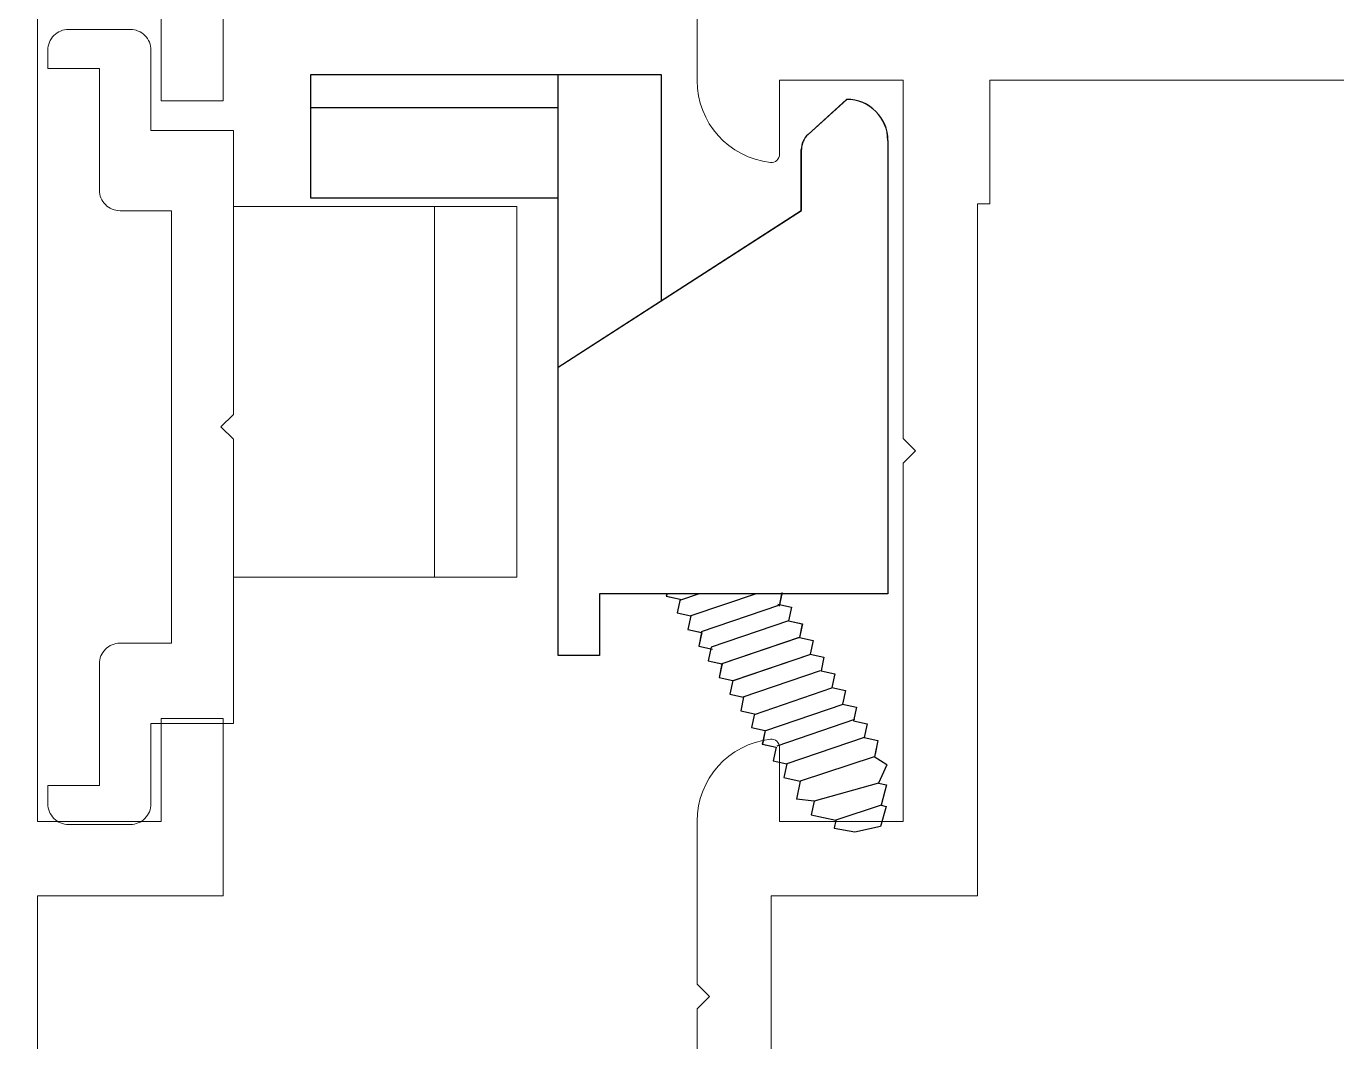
# Model space of a CAD drawing. Header units: millimetres. Extents: x 26282 to 30760, y 1404 to 4574.
# Drawn here: x 27824.709 to 27827.888, y 2957.879 to 2960.345 of the extents above; entities that cross this region are included whole.
import ezdxf

# ---------------------------------------------------------------- set-up
doc = ezdxf.new("R2010")
doc.units = ezdxf.units.MM
doc.header["$LTSCALE"] = 0.25
doc.layers.add('AB-DUV', color=4, linetype='Continuous', lineweight=50)
doc.layers.add('DOĞRAMA', color=30, linetype='Continuous', lineweight=20)
doc.layers.add('aksesuar_k', color=7, linetype='Continuous')

# ---------------------------------------------------------------- blocks, each defined once
blk = doc.blocks.new('CHD03_1918', base_point=(38, -44))
at = {"color": 40, "linetype": 'Continuous'}
blk.add_lwpolyline([(88, -22), (85.988855, -22, -0.381966), (84.001239, -20.222222, -0.44721), (84.199998, -20.000001), (86, -20), (86, -17), (77.3, -17), (77, -16.7), (76.7, -17), (68, -17), (68, -20), (69.8, -20, -0.447214), (69.998762, -20.222222, -0.381966), (68.011146, -22), (64.054101, -22), (63.754101, -21.7), (63.454101, -22), (59.497057, -22, -0.317837)], format="xyb", dxfattribs=at)
blk.add_lwpolyline([(39.8, -7.45), (39.8, -14.9), (43, -14.9), (43, -15.2), (61.4, -15.2), (61.4, -20.2), (66.2, -20.2), (66.2, -15.2), (83, -15.2), (83, -14.9), (86, -14.9), (86, 0), (86, 14.9), (83, 14.9), (83, 15.2), (66.2, 15.2), (66.2, 20.2), (61.4, 20.2), (61.4, 15.2), (43, 15.2), (43, 14.9), (39.8, 14.9), (39.8, 0), (39.8, -7.45)], close=True, dxfattribs=at)
blk = doc.blocks.new('CHD03_1923', base_point=(-6.8, -22))
at = {"color": 40, "linetype": 'Continuous'}
blk.add_lwpolyline([(45.1, -4.5), (40.7, -4.5), (40.7, -3), (43.2, -3)], dxfattribs=at)
blk.add_lwpolyline([(43.2, 0), (23.2, 0), (23.2, -3), (25.7, -3), (25.7, -4.5), (21.4, -4.5), (21.4, 0), (13.24641, 0, 0.57735), (12.813397, -0.75), (14.199038, -3.15, -0.57735), (13.419615, -4.5, -0.267949), (12.640192, -4.05), (10.446261, -0.25, 0.267949), (10.013248, 0), (0, 0), (0, 11), (-6.8, 11), (-6.8, 11), (-6.8, 30.9)], format="xyb", dxfattribs=at)
blk = doc.blocks.new('karş')
at = {"layer": 'aksesuar_k'}
for p, q in [((-11.742, 16.152), (-3.242, 16.152)), ((-11.742, 13.152), (-11.742, 16.152)), ((-5.742, 2.052), (-5.742, 16.152)), ((-3.242, 16.152), (-3.242, 10.662)), ((-11.742, 15.352), (-5.742, 15.352)), ((0.322, 14.701), (1.258, 15.552)), ((0.158, 13.852), (0.158, 14.331)), ((2.258, 14.552), (2.258, 3.552)), ((0.158, 12.852), (0.158, 13.852)), ((-5.742, 13.152), (-11.742, 13.152)), ((-5.742, 9.052), (0.158, 12.852)), ((-4.742, 3.552), (-4.742, 2.052)), ((2.258, 3.552), (-4.742, 3.552)), ((-3.104, 3.552), (-3.117, 3.489)), ((-3.104, 3.552), (-3.117, 3.489)), ((-2.32, 3.552), (-2.772, 3.398)), ((-0.939, 3.552), (-2.522, 3.012)), ((-0.312, 3.584), (-0.383, 3.252)), ((-0.319, 3.552), (-0.383, 3.252)), ((-3.117, 3.489), (-2.785, 3.418)), ((-3.117, 3.489), (-2.785, 3.418)), ((-2.785, 3.418), (-2.856, 3.085)), ((-2.785, 3.418), (-2.856, 3.085)), ((-0.393, 3.267), (-2.271, 2.626)), ((-0.414, 3.299), (-0.081, 3.227)), ((-0.414, 3.299), (-0.081, 3.227)), ((-0.081, 3.227), (-0.152, 2.895)), ((-0.081, 3.227), (-0.152, 2.895)), ((-2.856, 3.085), (-2.523, 3.014)), ((-2.856, 3.085), (-2.523, 3.014)), ((-2.523, 3.014), (-2.593, 2.68)), ((-2.523, 3.014), (-2.593, 2.68)), ((-0.151, 2.893), (-2.029, 2.251)), ((-0.152, 2.895), (0.182, 2.822)), ((-0.152, 2.895), (0.182, 2.822)), ((-2.593, 2.68), (-2.26, 2.609)), ((-2.593, 2.68), (-2.26, 2.609)), ((-2.26, 2.609), (-2.331, 2.276)), ((-2.26, 2.609), (-2.331, 2.276)), ((0.182, 2.822), (0.111, 2.489)), ((0.182, 2.822), (0.111, 2.489)), ((-2.331, 2.276), (-1.999, 2.205)), ((-2.331, 2.276), (-1.999, 2.205)), ((-2.029, 2.252), (-2.1, 1.919)), ((-2.029, 2.252), (-2.1, 1.919)), ((0.11, 2.491), (-1.768, 1.85)), ((0.111, 2.489), (0.443, 2.418)), ((0.111, 2.489), (0.443, 2.418)), ((0.443, 2.418), (0.372, 2.085)), ((0.443, 2.418), (0.372, 2.085)), ((-4.742, 2.052), (-5.742, 2.052)), ((-2.1, 1.919), (-1.767, 1.848)), ((-2.1, 1.919), (-1.767, 1.848)), ((0.377, 2.078), (-1.5, 1.436)), ((0.372, 2.085), (0.706, 2.013)), ((0.372, 2.085), (0.706, 2.013)), ((0.706, 2.013), (0.635, 1.68)), ((0.706, 2.013), (0.635, 1.68)), ((-1.767, 1.848), (-1.837, 1.514)), ((-1.767, 1.848), (-1.837, 1.514)), ((0.614, 1.681), (-1.264, 1.04)), ((0.635, 1.68), (0.968, 1.609)), ((0.635, 1.68), (0.968, 1.609)), ((0.968, 1.609), (0.897, 1.276)), ((0.968, 1.609), (0.897, 1.276)), ((-1.837, 1.514), (-1.505, 1.442)), ((-1.837, 1.514), (-1.505, 1.442)), ((-1.505, 1.442), (-1.576, 1.11)), ((-1.505, 1.442), (-1.576, 1.11)), ((0.897, 1.276), (1.231, 1.203)), ((0.897, 1.276), (1.231, 1.203)), ((-1.576, 1.11), (-1.243, 1.039)), ((-1.576, 1.11), (-1.243, 1.039)), ((-1.243, 1.039), (-1.313, 0.704)), ((-1.243, 1.039), (-1.313, 0.704)), ((0.891, 1.255), (-0.987, 0.613)), ((1.231, 1.203), (1.16, 0.871)), ((1.231, 1.203), (1.16, 0.871)), ((-1.313, 0.704), (-0.98, 0.633)), ((-1.313, 0.704), (-0.98, 0.633)), ((1.164, 0.865), (-0.714, 0.223)), ((1.16, 0.871), (1.492, 0.8)), ((1.16, 0.871), (1.492, 0.8)), ((1.492, 0.8), (1.421, 0.467)), ((1.492, 0.8), (1.421, 0.467)), ((-0.98, 0.633), (-1.051, 0.3)), ((-0.98, 0.633), (-1.051, 0.3)), ((1.445, 0.494), (-0.433, -0.148)), ((1.421, 0.467), (1.755, 0.394)), ((1.421, 0.467), (1.755, 0.394)), ((1.755, 0.394), (1.684, 0.061)), ((1.755, 0.394), (1.684, 0.061)), ((-1.051, 0.3), (-0.718, 0.229)), ((-1.051, 0.3), (-0.718, 0.229)), ((-0.718, 0.229), (-0.788, -0.105)), ((-0.718, 0.229), (-0.788, -0.105)), ((1.684, 0.061), (-0.194, -0.58)), ((1.684, 0.061), (2.017, -0.01)), ((1.684, 0.061), (2.017, -0.01)), ((-0.788, -0.105), (-0.456, -0.176)), ((-0.788, -0.105), (-0.456, -0.176)), ((-0.456, -0.176), (-0.527, -0.509)), ((2.017, -0.01), (1.931, -0.412)), ((2.017, -0.01), (1.946, -0.342)), ((-0.527, -0.509), (-0.194, -0.58)), ((-0.527, -0.509), (-0.194, -0.58)), ((-0.194, -0.58), (-0.264, -0.914)), ((-0.194, -0.58), (-0.264, -0.914)), ((1.928, -0.41), (0.133, -0.999)), ((2.228, -0.601), (1.928, -0.41)), ((2.228, -0.601), (2.026, -1.049)), ((-0.264, -0.914), (0.133, -0.999)), ((0.133, -0.999), (0.039, -1.439)), ((2.026, -1.049), (0.47, -1.483)), ((2.026, -1.049), (2.226, -1.092)), ((2.226, -1.092), (2.097, -1.582)), ((0.47, -1.483), (0.039, -1.439)), ((0.47, -1.483), (0.398, -1.816)), ((2.097, -1.582), (0.997, -1.944)), ((2.097, -1.582), (2.219, -1.612)), ((0.398, -1.816), (0.997, -1.944)), ((2.219, -1.612), (2.079, -2.104)), ((0.997, -1.944), (0.955, -2.144)), ((0.955, -2.144), (1.455, -2.226)), ((2.079, -2.104), (1.453, -2.234))]:
    blk.add_line(p, q, dxfattribs=at)
for centre, radius, start, end in [((1.258, 14.552), 1, 0, 90), ((0.658, 14.331), 0.5, 132.2737, 180)]:
    blk.add_arc(centre, radius, start, end, dxfattribs=at)
blk = doc.blocks.new('A$C24106D73')
at = {"layer": 'DOĞRAMA'}
for p, q in [((476.962, 96.858), (470.082, 96.858)), ((474.962, 96.858), (474.962, 87.858)), ((476.962, 87.858), (476.962, 96.858)), ((470.082, 87.858), (476.962, 87.858))]:
    blk.add_line(p, q, dxfattribs=at)
at = {"layer": 'DOĞRAMA', "lineweight": 0}
blk.add_lwpolyline([(467.332, 96.755), (468.582, 96.755), (468.582, 91.505), (468.582, 86.255), (467.332, 86.255, 0.414214), (466.832, 85.755), (466.832, 82.805), (465.582, 82.805), (465.582, 82.355, 0.414214), (466.082, 81.855), (467.582, 81.855, 0.414214), (468.082, 82.355), (468.082, 84.305), (470.082, 84.305), (470.082, 91.205), (469.782, 91.505), (470.082, 91.805), (470.082, 98.705), (468.082, 98.705), (468.082, 100.655, 0.414214), (467.582, 101.155), (466.082, 101.155, 0.414214), (465.582, 100.655), (465.582, 100.205), (466.832, 100.205), (466.832, 97.255, 0.414214)], format="xyb", close=True, dxfattribs=at)
at = {"layer": 'DOĞRAMA', "color": 7, "xscale": -1, "yscale": -1, "rotation": 270}
blk.add_blockref('CHD03_1923', (487.333, 51.925), dxfattribs=at)
at = {"layer": 'DOĞRAMA', "color": 7, "xscale": -1, "rotation": 270}
blk.add_blockref('CHD03_1918', (459.333, 51.925), dxfattribs=at)
at = {"layer": 'DOĞRAMA'}
blk.add_blockref('karş', (483.704, 83.906), dxfattribs=at)
blk = doc.blocks.new('A$C187D15ED')
at = {"layer": 'DOĞRAMA', "color": 155, "xscale": 0.1, "yscale": 0.1, "zscale": 0.1}
blk.add_blockref('A$C24106D73', (8207.7792, 2745.1939, 0), dxfattribs=at)
blk.add_blockref('A$C24106D73', (8207.7792, 2745.1939, 0), dxfattribs=at)

msp = doc.modelspace()

# ---------------------------------------------------------------- block references
at = {"layer": 'AB-DUV', "ltscale": 100}
msp.add_blockref('A$C187D15ED', (19570.4239, 205.0275, 5.1264), dxfattribs=at)

# ---------------------------------------------------------------- next in the draw order: linework, layer by layer
at = {"layer": 'aksesuar_k'}
for p, q in [((27825.3992, 2960.2272, 5.1264), (27826.2492, 2960.2272, 5.1264)), ((27825.3992, 2959.9272, 5.1264), (27825.3992, 2960.2272, 5.1264)), ((27825.3992, 2960.2272, 5.1264), (27826.2492, 2960.2272, 5.1264)), ((27825.3992, 2959.9272, 5.1264), (27825.3992, 2960.2272, 5.1264)), ((27825.9992, 2958.8172, 5.1264), (27825.9992, 2960.2272, 5.1264)), ((27825.9992, 2958.8172, 5.1264), (27825.9992, 2960.2272, 5.1264)), ((27826.2492, 2960.2272, 5.1264), (27826.2492, 2959.6782, 5.1264)), ((27826.2492, 2960.2272, 5.1264), (27826.2492, 2959.6782, 5.1264)), ((27826.6056, 2960.0821, 5.1264), (27826.6992, 2960.1672, 5.1264)), ((27826.6056, 2960.0821, 5.1264), (27826.6992, 2960.1672, 5.1264)), ((27825.3992, 2960.1472, 5.1264), (27825.9992, 2960.1472, 5.1264)), ((27825.3992, 2960.1472, 5.1264), (27825.9992, 2960.1472, 5.1264)), ((27826.5892, 2959.9972, 5.1264), (27826.5892, 2960.0451, 5.1264)), ((27826.5892, 2959.9972, 5.1264), (27826.5892, 2960.0451, 5.1264)), ((27826.7992, 2960.0672, 5.1264), (27826.7992, 2958.9672, 5.1264)), ((27826.7992, 2960.0672, 5.1264), (27826.7992, 2958.9672, 5.1264)), ((27826.5892, 2959.8972, 5.1264), (27826.5892, 2959.9972, 5.1264)), ((27826.5892, 2959.8972, 5.1264), (27826.5892, 2959.9972, 5.1264)), ((27825.9992, 2959.9272, 5.1264), (27825.3992, 2959.9272, 5.1264)), ((27825.9992, 2959.9272, 5.1264), (27825.3992, 2959.9272, 5.1264)), ((27825.9992, 2959.5172, 5.1264), (27826.5892, 2959.8972, 5.1264)), ((27825.9992, 2959.5172, 5.1264), (27826.5892, 2959.8972, 5.1264)), ((27826.0992, 2958.9672, 5.1264), (27826.0992, 2958.8172, 5.1264)), ((27826.7992, 2958.9672, 5.1264), (27826.0992, 2958.9672, 5.1264)), ((27826.0992, 2958.9672, 5.1264), (27826.0992, 2958.8172, 5.1264)), ((27826.7992, 2958.9672, 5.1264), (27826.0992, 2958.9672, 5.1264)), ((27826.263, 2958.9672, 5.1264), (27826.2617, 2958.9609, 5.1264)), ((27826.263, 2958.9672, 5.1264), (27826.2617, 2958.9609, 5.1264)), ((27826.263, 2958.9672, 5.1264), (27826.2617, 2958.9609, 5.1264)), ((27826.263, 2958.9672, 5.1264), (27826.2617, 2958.9609, 5.1264)), ((27826.2617, 2958.9609, 5.1264), (27826.295, 2958.9538, 5.1264)), ((27826.2617, 2958.9609, 5.1264), (27826.295, 2958.9538, 5.1264)), ((27826.2617, 2958.9609, 5.1264), (27826.295, 2958.9538, 5.1264)), ((27826.2617, 2958.9609, 5.1264), (27826.295, 2958.9538, 5.1264)), ((27826.3414, 2958.9672, 5.1264), (27826.2963, 2958.9518, 5.1264)), ((27826.3414, 2958.9672, 5.1264), (27826.2963, 2958.9518, 5.1264)), ((27826.4795, 2958.9672, 5.1264), (27826.3213, 2958.9132, 5.1264)), ((27826.4795, 2958.9672, 5.1264), (27826.3213, 2958.9132, 5.1264)), ((27826.5422, 2958.9704, 5.1264), (27826.5351, 2958.9372, 5.1264)), ((27826.5422, 2958.9704, 5.1264), (27826.5351, 2958.9372, 5.1264)), ((27826.5415, 2958.9672, 5.1264), (27826.5351, 2958.9372, 5.1264)), ((27826.5415, 2958.9672, 5.1264), (27826.5351, 2958.9372, 5.1264)), ((27826.295, 2958.9538, 5.1264), (27826.2879, 2958.9205, 5.1264)), ((27826.295, 2958.9538, 5.1264), (27826.2879, 2958.9205, 5.1264)), ((27826.295, 2958.9538, 5.1264), (27826.2879, 2958.9205, 5.1264)), ((27826.295, 2958.9538, 5.1264), (27826.2879, 2958.9205, 5.1264)), ((27826.5341, 2958.9387, 5.1264), (27826.3463, 2958.8746, 5.1264)), ((27826.5341, 2958.9387, 5.1264), (27826.3463, 2958.8746, 5.1264)), ((27826.5321, 2958.9419, 5.1264), (27826.5653, 2958.9348, 5.1264)), ((27826.5321, 2958.9419, 5.1264), (27826.5653, 2958.9348, 5.1264)), ((27826.5321, 2958.9419, 5.1264), (27826.5653, 2958.9348, 5.1264)), ((27826.5321, 2958.9419, 5.1264), (27826.5653, 2958.9348, 5.1264)), ((27826.5653, 2958.9348, 5.1264), (27826.5582, 2958.9015, 5.1264)), ((27826.5653, 2958.9348, 5.1264), (27826.5582, 2958.9015, 5.1264)), ((27826.5653, 2958.9348, 5.1264), (27826.5582, 2958.9015, 5.1264)), ((27826.5653, 2958.9348, 5.1264), (27826.5582, 2958.9015, 5.1264)), ((27826.2879, 2958.9205, 5.1264), (27826.3211, 2958.9134, 5.1264)), ((27826.2879, 2958.9205, 5.1264), (27826.3211, 2958.9134, 5.1264)), ((27826.2879, 2958.9205, 5.1264), (27826.3211, 2958.9134, 5.1264)), ((27826.2879, 2958.9205, 5.1264), (27826.3211, 2958.9134, 5.1264)), ((27826.3211, 2958.9134, 5.1264), (27826.3141, 2958.88, 5.1264)), ((27826.3211, 2958.9134, 5.1264), (27826.3141, 2958.88, 5.1264)), ((27826.3211, 2958.9134, 5.1264), (27826.3141, 2958.88, 5.1264)), ((27826.3211, 2958.9134, 5.1264), (27826.3141, 2958.88, 5.1264)), ((27826.5584, 2958.9013, 5.1264), (27826.3706, 2958.8371, 5.1264)), ((27826.5584, 2958.9013, 5.1264), (27826.3706, 2958.8371, 5.1264)), ((27826.5582, 2958.9015, 5.1264), (27826.5916, 2958.8942, 5.1264)), ((27826.5582, 2958.9015, 5.1264), (27826.5916, 2958.8942, 5.1264)), ((27826.5582, 2958.9015, 5.1264), (27826.5916, 2958.8942, 5.1264)), ((27826.5582, 2958.9015, 5.1264), (27826.5916, 2958.8942, 5.1264)), ((27826.5916, 2958.8942, 5.1264), (27826.5845, 2958.8609, 5.1264)), ((27826.5916, 2958.8942, 5.1264), (27826.5845, 2958.8609, 5.1264)), ((27826.5916, 2958.8942, 5.1264), (27826.5845, 2958.8609, 5.1264)), ((27826.5916, 2958.8942, 5.1264), (27826.5845, 2958.8609, 5.1264)), ((27826.3141, 2958.88, 5.1264), (27826.3474, 2958.8729, 5.1264)), ((27826.3141, 2958.88, 5.1264), (27826.3474, 2958.8729, 5.1264)), ((27826.3141, 2958.88, 5.1264), (27826.3474, 2958.8729, 5.1264)), ((27826.3141, 2958.88, 5.1264), (27826.3474, 2958.8729, 5.1264)), ((27826.3474, 2958.8729, 5.1264), (27826.3403, 2958.8396, 5.1264)), ((27826.3474, 2958.8729, 5.1264), (27826.3403, 2958.8396, 5.1264)), ((27826.3474, 2958.8729, 5.1264), (27826.3403, 2958.8396, 5.1264)), ((27826.3474, 2958.8729, 5.1264), (27826.3403, 2958.8396, 5.1264)), ((27826.5844, 2958.8611, 5.1264), (27826.3966, 2958.797, 5.1264)), ((27826.5844, 2958.8611, 5.1264), (27826.3966, 2958.797, 5.1264)), ((27826.5845, 2958.8609, 5.1264), (27826.6178, 2958.8538, 5.1264)), ((27826.5845, 2958.8609, 5.1264), (27826.6178, 2958.8538, 5.1264)), ((27826.5845, 2958.8609, 5.1264), (27826.6178, 2958.8538, 5.1264)), ((27826.5845, 2958.8609, 5.1264), (27826.6178, 2958.8538, 5.1264)), ((27826.3403, 2958.8396, 5.1264), (27826.3736, 2958.8325, 5.1264)), ((27826.3403, 2958.8396, 5.1264), (27826.3736, 2958.8325, 5.1264)), ((27826.3403, 2958.8396, 5.1264), (27826.3736, 2958.8325, 5.1264)), ((27826.3403, 2958.8396, 5.1264), (27826.3736, 2958.8325, 5.1264)), ((27826.3705, 2958.8372, 5.1264), (27826.3634, 2958.8039, 5.1264)), ((27826.3705, 2958.8372, 5.1264), (27826.3634, 2958.8039, 5.1264)), ((27826.3705, 2958.8372, 5.1264), (27826.3634, 2958.8039, 5.1264)), ((27826.3705, 2958.8372, 5.1264), (27826.3634, 2958.8039, 5.1264)), ((27826.6178, 2958.8538, 5.1264), (27826.6107, 2958.8206, 5.1264)), ((27826.6178, 2958.8538, 5.1264), (27826.6107, 2958.8206, 5.1264)), ((27826.6178, 2958.8538, 5.1264), (27826.6107, 2958.8206, 5.1264)), ((27826.6178, 2958.8538, 5.1264), (27826.6107, 2958.8206, 5.1264)), ((27826.0992, 2958.8172, 5.1264), (27825.9992, 2958.8172, 5.1264)), ((27826.0992, 2958.8172, 5.1264), (27825.9992, 2958.8172, 5.1264)), ((27826.3634, 2958.8039, 5.1264), (27826.3967, 2958.7968, 5.1264)), ((27826.3634, 2958.8039, 5.1264), (27826.3967, 2958.7968, 5.1264)), ((27826.3634, 2958.8039, 5.1264), (27826.3967, 2958.7968, 5.1264)), ((27826.3634, 2958.8039, 5.1264), (27826.3967, 2958.7968, 5.1264)), ((27826.3967, 2958.7968, 5.1264), (27826.3897, 2958.7634, 5.1264)), ((27826.3967, 2958.7968, 5.1264), (27826.3897, 2958.7634, 5.1264)), ((27826.3967, 2958.7968, 5.1264), (27826.3897, 2958.7634, 5.1264)), ((27826.3967, 2958.7968, 5.1264), (27826.3897, 2958.7634, 5.1264)), ((27826.6112, 2958.8198, 5.1264), (27826.4234, 2958.7556, 5.1264)), ((27826.6112, 2958.8198, 5.1264), (27826.4234, 2958.7556, 5.1264)), ((27826.6107, 2958.8206, 5.1264), (27826.6441, 2958.8133, 5.1264)), ((27826.6107, 2958.8206, 5.1264), (27826.6441, 2958.8133, 5.1264)), ((27826.6107, 2958.8206, 5.1264), (27826.6441, 2958.8133, 5.1264)), ((27826.6107, 2958.8206, 5.1264), (27826.6441, 2958.8133, 5.1264)), ((27826.6441, 2958.8133, 5.1264), (27826.637, 2958.78, 5.1264)), ((27826.6441, 2958.8133, 5.1264), (27826.637, 2958.78, 5.1264)), ((27826.6441, 2958.8133, 5.1264), (27826.637, 2958.78, 5.1264)), ((27826.6441, 2958.8133, 5.1264), (27826.637, 2958.78, 5.1264)), ((27826.6349, 2958.7801, 5.1264), (27826.4471, 2958.716, 5.1264)), ((27826.6349, 2958.7801, 5.1264), (27826.4471, 2958.716, 5.1264)), ((27826.637, 2958.78, 5.1264), (27826.6702, 2958.7729, 5.1264)), ((27826.637, 2958.78, 5.1264), (27826.6702, 2958.7729, 5.1264)), ((27826.637, 2958.78, 5.1264), (27826.6702, 2958.7729, 5.1264)), ((27826.637, 2958.78, 5.1264), (27826.6702, 2958.7729, 5.1264)), ((27826.6702, 2958.7729, 5.1264), (27826.6631, 2958.7396, 5.1264)), ((27826.6702, 2958.7729, 5.1264), (27826.6631, 2958.7396, 5.1264)), ((27826.6702, 2958.7729, 5.1264), (27826.6631, 2958.7396, 5.1264)), ((27826.6702, 2958.7729, 5.1264), (27826.6631, 2958.7396, 5.1264)), ((27826.3897, 2958.7634, 5.1264), (27826.423, 2958.7563, 5.1264)), ((27826.3897, 2958.7634, 5.1264), (27826.423, 2958.7563, 5.1264)), ((27826.3897, 2958.7634, 5.1264), (27826.423, 2958.7563, 5.1264)), ((27826.3897, 2958.7634, 5.1264), (27826.423, 2958.7563, 5.1264)), ((27826.423, 2958.7563, 5.1264), (27826.4159, 2958.723, 5.1264)), ((27826.423, 2958.7563, 5.1264), (27826.4159, 2958.723, 5.1264)), ((27826.423, 2958.7563, 5.1264), (27826.4159, 2958.723, 5.1264)), ((27826.423, 2958.7563, 5.1264), (27826.4159, 2958.723, 5.1264)), ((27826.6625, 2958.7375, 5.1264), (27826.4747, 2958.6733, 5.1264)), ((27826.6625, 2958.7375, 5.1264), (27826.4747, 2958.6733, 5.1264)), ((27826.6631, 2958.7396, 5.1264), (27826.6965, 2958.7324, 5.1264)), ((27826.6631, 2958.7396, 5.1264), (27826.6965, 2958.7324, 5.1264)), ((27826.6631, 2958.7396, 5.1264), (27826.6965, 2958.7324, 5.1264)), ((27826.6631, 2958.7396, 5.1264), (27826.6965, 2958.7324, 5.1264)), ((27826.6965, 2958.7324, 5.1264), (27826.6894, 2958.6991, 5.1264)), ((27826.6965, 2958.7324, 5.1264), (27826.6894, 2958.6991, 5.1264)), ((27826.6965, 2958.7324, 5.1264), (27826.6894, 2958.6991, 5.1264)), ((27826.6965, 2958.7324, 5.1264), (27826.6894, 2958.6991, 5.1264)), ((27826.4159, 2958.723, 5.1264), (27826.4492, 2958.7159, 5.1264)), ((27826.4159, 2958.723, 5.1264), (27826.4492, 2958.7159, 5.1264)), ((27826.4159, 2958.723, 5.1264), (27826.4492, 2958.7159, 5.1264)), ((27826.4159, 2958.723, 5.1264), (27826.4492, 2958.7159, 5.1264)), ((27826.4492, 2958.7159, 5.1264), (27826.4422, 2958.6824, 5.1264)), ((27826.4492, 2958.7159, 5.1264), (27826.4422, 2958.6824, 5.1264)), ((27826.4492, 2958.7159, 5.1264), (27826.4422, 2958.6824, 5.1264)), ((27826.4492, 2958.7159, 5.1264), (27826.4422, 2958.6824, 5.1264)), ((27826.4422, 2958.6824, 5.1264), (27826.4754, 2958.6753, 5.1264)), ((27826.4422, 2958.6824, 5.1264), (27826.4754, 2958.6753, 5.1264)), ((27826.4422, 2958.6824, 5.1264), (27826.4754, 2958.6753, 5.1264)), ((27826.4422, 2958.6824, 5.1264), (27826.4754, 2958.6753, 5.1264)), ((27826.4754, 2958.6753, 5.1264), (27826.4683, 2958.6421, 5.1264)), ((27826.4754, 2958.6753, 5.1264), (27826.4683, 2958.6421, 5.1264)), ((27826.4754, 2958.6753, 5.1264), (27826.4683, 2958.6421, 5.1264)), ((27826.4754, 2958.6753, 5.1264), (27826.4683, 2958.6421, 5.1264)), ((27826.6898, 2958.6985, 5.1264), (27826.502, 2958.6343, 5.1264)), ((27826.6898, 2958.6985, 5.1264), (27826.502, 2958.6343, 5.1264)), ((27826.6894, 2958.6991, 5.1264), (27826.7227, 2958.692, 5.1264)), ((27826.6894, 2958.6991, 5.1264), (27826.7227, 2958.692, 5.1264)), ((27826.6894, 2958.6991, 5.1264), (27826.7227, 2958.692, 5.1264)), ((27826.6894, 2958.6991, 5.1264), (27826.7227, 2958.692, 5.1264)), ((27826.7227, 2958.692, 5.1264), (27826.7156, 2958.6587, 5.1264)), ((27826.7227, 2958.692, 5.1264), (27826.7156, 2958.6587, 5.1264)), ((27826.7227, 2958.692, 5.1264), (27826.7156, 2958.6587, 5.1264)), ((27826.7227, 2958.692, 5.1264), (27826.7156, 2958.6587, 5.1264)), ((27826.4683, 2958.6421, 5.1264), (27826.5016, 2958.6349, 5.1264)), ((27826.4683, 2958.6421, 5.1264), (27826.5016, 2958.6349, 5.1264)), ((27826.4683, 2958.6421, 5.1264), (27826.5016, 2958.6349, 5.1264)), ((27826.4683, 2958.6421, 5.1264), (27826.5016, 2958.6349, 5.1264)), ((27826.718, 2958.6614, 5.1264), (27826.5302, 2958.5972, 5.1264)), ((27826.718, 2958.6614, 5.1264), (27826.5302, 2958.5972, 5.1264)), ((27826.7156, 2958.6587, 5.1264), (27826.749, 2958.6514, 5.1264)), ((27826.7156, 2958.6587, 5.1264), (27826.749, 2958.6514, 5.1264)), ((27826.7156, 2958.6587, 5.1264), (27826.749, 2958.6514, 5.1264)), ((27826.7156, 2958.6587, 5.1264), (27826.749, 2958.6514, 5.1264)), ((27826.749, 2958.6514, 5.1264), (27826.7418, 2958.6182, 5.1264)), ((27826.749, 2958.6514, 5.1264), (27826.7418, 2958.6182, 5.1264)), ((27826.749, 2958.6514, 5.1264), (27826.7418, 2958.6182, 5.1264)), ((27826.749, 2958.6514, 5.1264), (27826.7418, 2958.6182, 5.1264)), ((27826.5016, 2958.6349, 5.1264), (27826.4946, 2958.6015, 5.1264)), ((27826.5016, 2958.6349, 5.1264), (27826.4946, 2958.6015, 5.1264)), ((27826.5016, 2958.6349, 5.1264), (27826.4946, 2958.6015, 5.1264)), ((27826.5016, 2958.6349, 5.1264), (27826.4946, 2958.6015, 5.1264)), ((27826.7418, 2958.6182, 5.1264), (27826.554, 2958.554, 5.1264)), ((27826.7418, 2958.6182, 5.1264), (27826.554, 2958.554, 5.1264)), ((27826.7418, 2958.6182, 5.1264), (27826.7751, 2958.611, 5.1264)), ((27826.7418, 2958.6182, 5.1264), (27826.7751, 2958.611, 5.1264)), ((27826.7418, 2958.6182, 5.1264), (27826.7751, 2958.611, 5.1264)), ((27826.7418, 2958.6182, 5.1264), (27826.7751, 2958.611, 5.1264)), ((27826.7751, 2958.611, 5.1264), (27826.7665, 2958.5708, 5.1264)), ((27826.7751, 2958.611, 5.1264), (27826.7665, 2958.5708, 5.1264)), ((27826.7751, 2958.611, 5.1264), (27826.768, 2958.5778, 5.1264)), ((27826.7751, 2958.611, 5.1264), (27826.768, 2958.5778, 5.1264)), ((27826.4946, 2958.6015, 5.1264), (27826.5279, 2958.5944, 5.1264)), ((27826.4946, 2958.6015, 5.1264), (27826.5279, 2958.5944, 5.1264)), ((27826.4946, 2958.6015, 5.1264), (27826.5279, 2958.5944, 5.1264)), ((27826.4946, 2958.6015, 5.1264), (27826.5279, 2958.5944, 5.1264)), ((27826.5279, 2958.5944, 5.1264), (27826.5208, 2958.5611, 5.1264)), ((27826.5279, 2958.5944, 5.1264), (27826.5208, 2958.5611, 5.1264)), ((27826.5208, 2958.5611, 5.1264), (27826.554, 2958.554, 5.1264)), ((27826.5208, 2958.5611, 5.1264), (27826.554, 2958.554, 5.1264)), ((27826.5208, 2958.5611, 5.1264), (27826.554, 2958.554, 5.1264)), ((27826.5208, 2958.5611, 5.1264), (27826.554, 2958.554, 5.1264)), ((27826.554, 2958.554, 5.1264), (27826.547, 2958.5206, 5.1264)), ((27826.554, 2958.554, 5.1264), (27826.547, 2958.5206, 5.1264)), ((27826.554, 2958.554, 5.1264), (27826.547, 2958.5206, 5.1264)), ((27826.554, 2958.554, 5.1264), (27826.547, 2958.5206, 5.1264)), ((27826.7662, 2958.571, 5.1264), (27826.5867, 2958.5121, 5.1264)), ((27826.7662, 2958.571, 5.1264), (27826.5867, 2958.5121, 5.1264)), ((27826.7963, 2958.5519, 5.1264), (27826.7662, 2958.571, 5.1264)), ((27826.7963, 2958.5519, 5.1264), (27826.7662, 2958.571, 5.1264)), ((27826.7963, 2958.5519, 5.1264), (27826.7761, 2958.5071, 5.1264)), ((27826.7963, 2958.5519, 5.1264), (27826.7761, 2958.5071, 5.1264)), ((27826.547, 2958.5206, 5.1264), (27826.5867, 2958.5121, 5.1264)), ((27826.547, 2958.5206, 5.1264), (27826.5867, 2958.5121, 5.1264)), ((27826.5867, 2958.5121, 5.1264), (27826.5773, 2958.4681, 5.1264)), ((27826.5867, 2958.5121, 5.1264), (27826.5773, 2958.4681, 5.1264)), ((27826.7761, 2958.5071, 5.1264), (27826.6204, 2958.4637, 5.1264)), ((27826.7761, 2958.5071, 5.1264), (27826.6204, 2958.4637, 5.1264)), ((27826.7761, 2958.5071, 5.1264), (27826.796, 2958.5028, 5.1264)), ((27826.7761, 2958.5071, 5.1264), (27826.796, 2958.5028, 5.1264)), ((27826.796, 2958.5028, 5.1264), (27826.7831, 2958.4538, 5.1264)), ((27826.796, 2958.5028, 5.1264), (27826.7831, 2958.4538, 5.1264)), ((27826.6204, 2958.4637, 5.1264), (27826.5773, 2958.4681, 5.1264)), ((27826.6204, 2958.4637, 5.1264), (27826.5773, 2958.4681, 5.1264)), ((27826.6204, 2958.4637, 5.1264), (27826.6133, 2958.4304, 5.1264)), ((27826.6204, 2958.4637, 5.1264), (27826.6133, 2958.4304, 5.1264)), ((27826.7831, 2958.4538, 5.1264), (27826.6732, 2958.4176, 5.1264)), ((27826.7831, 2958.4538, 5.1264), (27826.6732, 2958.4176, 5.1264)), ((27826.7953, 2958.4508, 5.1264), (27826.7814, 2958.4016, 5.1264)), ((27826.7953, 2958.4508, 5.1264), (27826.7814, 2958.4016, 5.1264)), ((27826.7831, 2958.4538, 5.1264), (27826.7953, 2958.4508, 5.1264)), ((27826.7831, 2958.4538, 5.1264), (27826.7953, 2958.4508, 5.1264)), ((27826.6133, 2958.4304, 5.1264), (27826.6732, 2958.4176, 5.1264)), ((27826.6133, 2958.4304, 5.1264), (27826.6732, 2958.4176, 5.1264)), ((27826.6732, 2958.4176, 5.1264), (27826.6689, 2958.3976, 5.1264)), ((27826.6732, 2958.4176, 5.1264), (27826.6689, 2958.3976, 5.1264)), ((27826.6689, 2958.3976, 5.1264), (27826.7189, 2958.3894, 5.1264)), ((27826.6689, 2958.3976, 5.1264), (27826.7189, 2958.3894, 5.1264)), ((27826.7814, 2958.4016, 5.1264), (27826.7188, 2958.3886, 5.1264)), ((27826.7814, 2958.4016, 5.1264), (27826.7188, 2958.3886, 5.1264))]:
    msp.add_line(p, q, dxfattribs=at)
for centre, radius, start, end in [((27826.6992, 2960.0672, 5.1264), 0.1, 0, 90), ((27826.6992, 2960.0672, 5.1264), 0.1, 0, 90), ((27826.6392, 2960.0451, 5.1264), 0.05, 132.2737, 180), ((27826.6392, 2960.0451, 5.1264), 0.05, 132.2737, 180)]:
    msp.add_arc(centre, radius, start, end, dxfattribs=at)
at = {"layer": 'DOĞRAMA'}
for p, q in [((27825.8992, 2959.9072, 5.1264), (27825.2113, 2959.9072, 5.1264)), ((27825.8992, 2959.9072, 5.1264), (27825.2113, 2959.9072, 5.1264)), ((27825.6992, 2959.9072, 5.1264), (27825.6992, 2959.0072, 5.1264)), ((27825.6992, 2959.9072, 5.1264), (27825.6992, 2959.0072, 5.1264)), ((27825.8992, 2959.0072, 5.1264), (27825.8992, 2959.9072, 5.1264)), ((27825.8992, 2959.0072, 5.1264), (27825.8992, 2959.9072, 5.1264)), ((27825.2113, 2959.0072, 5.1264), (27825.8992, 2959.0072, 5.1264)), ((27825.2113, 2959.0072, 5.1264), (27825.8992, 2959.0072, 5.1264))]:
    msp.add_line(p, q, dxfattribs=at)
at = {"layer": 'DOĞRAMA', "color": 40, "linetype": 'Continuous', "elevation": 5.1264}
msp.add_lwpolyline([(27825.1864, 2960.6039), (27825.1864, 2960.1639), (27825.0364, 2960.1639), (27825.0364, 2960.4139)], dxfattribs=at)
msp.add_lwpolyline([(27825.1864, 2960.6039), (27825.1864, 2960.1639), (27825.0364, 2960.1639), (27825.0364, 2960.4139)], dxfattribs=at)
for points in [[(27824.7364, 2960.4139), (27824.7364, 2958.4139), (27825.0364, 2958.4139), (27825.0364, 2958.6639), (27825.1864, 2958.6639), (27825.1864, 2958.2339), (27824.7364, 2958.2339), (27824.7364, 2957.4185, 0.57735), (27824.8114, 2957.3752), (27825.0514, 2957.5138, -0.57735), (27825.1864, 2957.4358, -0.267949), (27825.1414, 2957.3579), (27824.7614, 2957.1385, 0.267949), (27824.7364, 2957.0952), (27824.7364, 2956.0939), (27823.6364, 2956.0939), (27823.6364, 2955.4139), (27823.6364, 2955.4139), (27821.6464, 2955.4139)], [(27824.7364, 2960.4139), (27824.7364, 2958.4139), (27825.0364, 2958.4139), (27825.0364, 2958.6639), (27825.1864, 2958.6639), (27825.1864, 2958.2339), (27824.7364, 2958.2339), (27824.7364, 2957.4185, 0.57735), (27824.8114, 2957.3752), (27825.0514, 2957.5138, -0.57735), (27825.1864, 2957.4358, -0.267949), (27825.1414, 2957.3579), (27824.7614, 2957.1385, 0.267949), (27824.7364, 2957.0952), (27824.7364, 2956.0939), (27823.6364, 2956.0939), (27823.6364, 2955.4139), (27823.6364, 2955.4139), (27821.6464, 2955.4139)], [(27826.3364, 2960.4139), (27826.3364, 2960.2128, 0.381966), (27826.5142, 2960.014, 0.44721), (27826.5364, 2960.0339), (27826.5364, 2960.2139), (27826.8364, 2960.2139), (27826.8364, 2959.3439), (27826.8664, 2959.3139), (27826.8364, 2959.2839), (27826.8364, 2958.4139), (27826.5364, 2958.4139), (27826.5364, 2958.5939, 0.447214), (27826.5142, 2958.6138, 0.381966), (27826.3364, 2958.415), (27826.3364, 2958.0193), (27826.3664, 2957.9893), (27826.3364, 2957.9593), (27826.3364, 2957.5636, 0.317837)], [(27826.3364, 2960.4139), (27826.3364, 2960.2128, 0.381966), (27826.5142, 2960.014, 0.44721), (27826.5364, 2960.0339), (27826.5364, 2960.2139), (27826.8364, 2960.2139), (27826.8364, 2959.3439), (27826.8664, 2959.3139), (27826.8364, 2959.2839), (27826.8364, 2958.4139), (27826.5364, 2958.4139), (27826.5364, 2958.5939, 0.447214), (27826.5142, 2958.6138, 0.381966), (27826.3364, 2958.415), (27826.3364, 2958.0193), (27826.3664, 2957.9893), (27826.3364, 2957.9593), (27826.3364, 2957.5636, 0.317837)]]:
    msp.add_lwpolyline(points, format="xyb", dxfattribs=at)
at = {"layer": 'DOĞRAMA', "lineweight": 0, "elevation": 5.1264}
msp.add_lwpolyline([(27824.9363, 2959.8969), (27825.0613, 2959.8969), (27825.0613, 2959.3719), (27825.0613, 2958.8469), (27824.9363, 2958.8469, 0.414214), (27824.8863, 2958.7969), (27824.8863, 2958.5019), (27824.7613, 2958.5019), (27824.7613, 2958.4569, 0.414214), (27824.8113, 2958.4069), (27824.9613, 2958.4069, 0.414214), (27825.0113, 2958.4569), (27825.0113, 2958.6519), (27825.2113, 2958.6519), (27825.2113, 2959.3419), (27825.1813, 2959.3719), (27825.2113, 2959.4019), (27825.2113, 2960.0919), (27825.0113, 2960.0919), (27825.0113, 2960.2869, 0.414214), (27824.9613, 2960.3369), (27824.8113, 2960.3369, 0.414214), (27824.7613, 2960.2869), (27824.7613, 2960.2419), (27824.8863, 2960.2419), (27824.8863, 2959.9469, 0.414214)], format="xyb", close=True, dxfattribs=at)
msp.add_lwpolyline([(27824.9363, 2959.8969), (27825.0613, 2959.8969), (27825.0613, 2959.3719), (27825.0613, 2958.8469), (27824.9363, 2958.8469, 0.414214), (27824.8863, 2958.7969), (27824.8863, 2958.5019), (27824.7613, 2958.5019), (27824.7613, 2958.4569, 0.414214), (27824.8113, 2958.4069), (27824.9613, 2958.4069, 0.414214), (27825.0113, 2958.4569), (27825.0113, 2958.6519), (27825.2113, 2958.6519), (27825.2113, 2959.3419), (27825.1813, 2959.3719), (27825.2113, 2959.4019), (27825.2113, 2960.0919), (27825.0113, 2960.0919), (27825.0113, 2960.2869, 0.414214), (27824.9613, 2960.3369), (27824.8113, 2960.3369, 0.414214), (27824.7613, 2960.2869), (27824.7613, 2960.2419), (27824.8863, 2960.2419), (27824.8863, 2959.9469, 0.414214)], format="xyb", close=True, dxfattribs=at)
at = {"layer": 'DOĞRAMA', "color": 40, "linetype": 'Continuous', "elevation": 5.1264}
msp.add_lwpolyline([(27827.7914, 2955.5939), (27827.0464, 2955.5939), (27827.0464, 2955.9139), (27827.0164, 2955.9139), (27827.0164, 2957.7539), (27826.5164, 2957.7539), (27826.5164, 2958.2339), (27827.0164, 2958.2339), (27827.0164, 2959.9139), (27827.0464, 2959.9139), (27827.0464, 2960.2139), (27828.5364, 2960.2139), (27830.0264, 2960.2139), (27830.0264, 2959.9139), (27830.0564, 2959.9139), (27830.0564, 2958.2339), (27830.5564, 2958.2339), (27830.5564, 2957.7539), (27830.0564, 2957.7539), (27830.0564, 2955.9139), (27830.0264, 2955.9139), (27830.0264, 2955.5939), (27828.5364, 2955.5939), (27827.7914, 2955.5939)], close=True, dxfattribs=at)
msp.add_lwpolyline([(27827.7914, 2955.5939), (27827.0464, 2955.5939), (27827.0464, 2955.9139), (27827.0164, 2955.9139), (27827.0164, 2957.7539), (27826.5164, 2957.7539), (27826.5164, 2958.2339), (27827.0164, 2958.2339), (27827.0164, 2959.9139), (27827.0464, 2959.9139), (27827.0464, 2960.2139), (27828.5364, 2960.2139), (27830.0264, 2960.2139), (27830.0264, 2959.9139), (27830.0564, 2959.9139), (27830.0564, 2958.2339), (27830.5564, 2958.2339), (27830.5564, 2957.7539), (27830.0564, 2957.7539), (27830.0564, 2955.9139), (27830.0264, 2955.9139), (27830.0264, 2955.5939), (27828.5364, 2955.5939), (27827.7914, 2955.5939)], close=True, dxfattribs=at)

doc.saveas('drawing.dxf')
